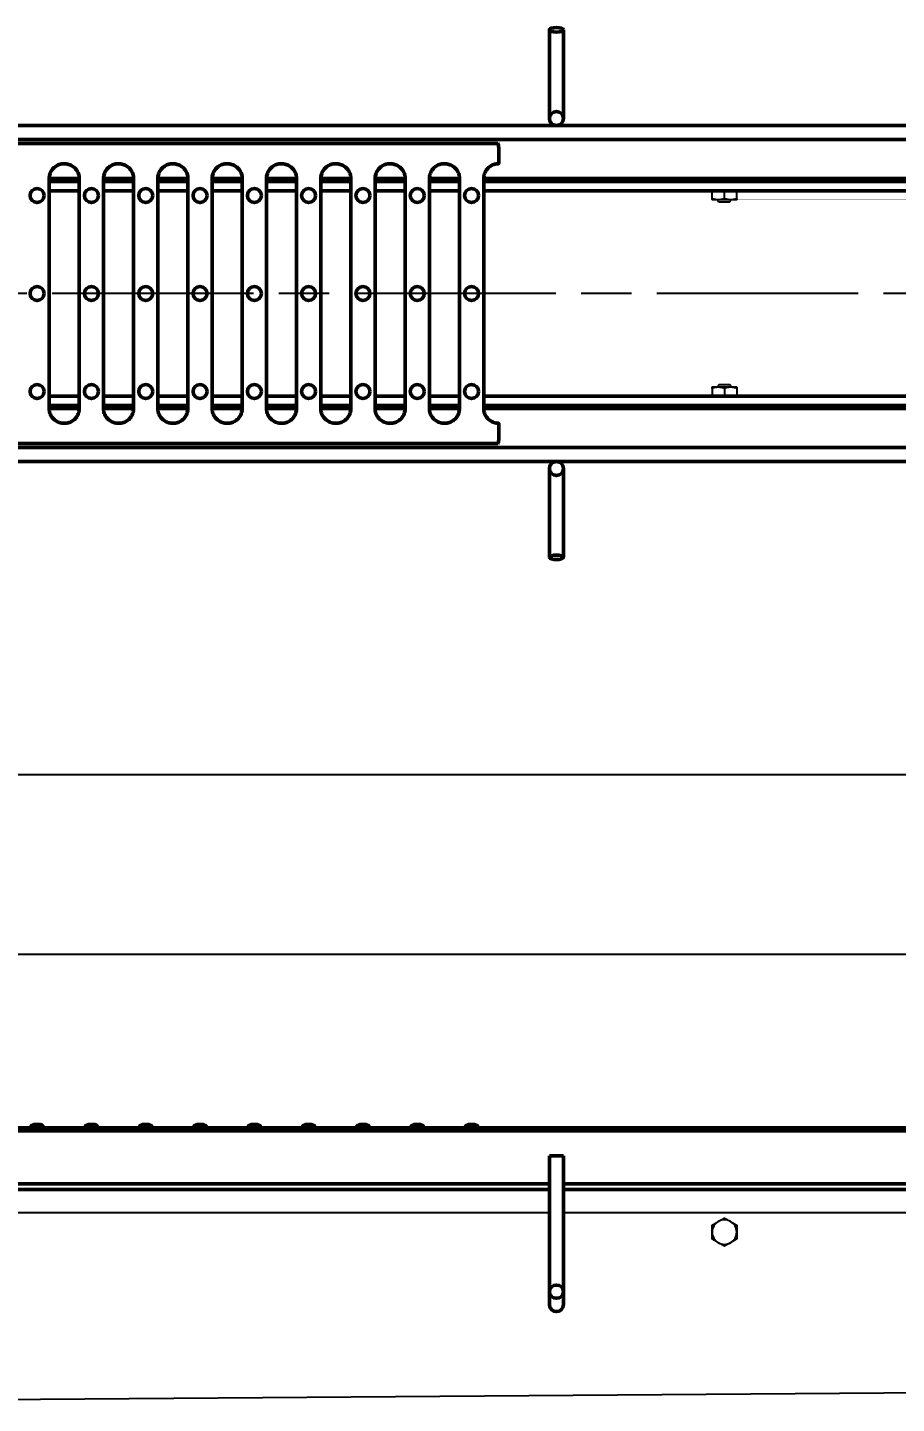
# Model space of a CAD drawing. Header units: inches. Extents: x 0 to 153, y -2 to 31.
# Drawn here: x 121.63 to 137.15, y 4.87 to 29.44 of the extents above; entities that cross this region are included whole.
import ezdxf

# ---------------------------------------------------------------- set-up
doc = ezdxf.new("R2010")
doc.units = ezdxf.units.IN
doc.header["$LTSCALE"] = 8
doc.header["$MEASUREMENT"] = 0
doc.linetypes.add('CHAIN', pattern=[0.7087, 0.4724, -0.0591, 0.1181, -0.0591])
for name, color, linetype, lineweight in [('Centerline (ANSI)', 7, 'Continuous', 25), ('Dimension (ANSI)', 7, 'Continuous', 25), ('grate', 30, 'Continuous', 50), ('hardware', 250, 'Continuous', 25), ('trench', 4, 'Continuous', 25), ('Visible (ANSI)', 7, 'Continuous', 50)]:
    doc.layers.add(name, color=color, linetype=linetype, lineweight=lineweight)
doc.styles.add('Dim Text (Zurn)', font='')
doc.styles.add('ZURN', font='romans.shx')
doc.styles.get('Dim Text (Zurn)').set_extended_font_data('Tahoma', italic=True)
doc.dimstyles.new('Frac 1_32 (Zurn)', dxfattribs={"dimscale": 8, "dimtxt": 0.125, "dimasz": 0.098425, "dimexe": 0.125, "dimexo": 0.0625, "dimgap": 0.031496, "dimtad": 0, "dimtih": 1, "dimtoh": 1, "dimdec": 5, "dimrnd": 1e-08, "dimzin": 0, "dimdsep": 46, "dimlunit": 5, "dimtxsty": 'Dim Text (Zurn)', "dimcen": 0.09, "dimdle": 0.393701, "dimclrd": 256, "dimclre": 256, "dimclrt": 256, "dimadec": 0, "dimazin": 3, "dimtfac": 0.96, "dimtdec": 5, "dimtofl": 0, "dimtmove": 0, "dimatfit": 3, "dimfxl": 0, "dimtolj": 1, "dimtzin": 12, "dimlwd": -1, "dimlwe": -1, "dimarcsym": 0})

# ---------------------------------------------------------------- blocks, each defined once
blk = doc.blocks.new('*D4')
at = {"layer": 'Defpoints', "color": 0}
for p in [(30.077, 12.889), (30.077, 9.739), (150.077, 9.739)]:
    blk.add_point(p, dxfattribs=at)
at = {"layer": 'Dimension (ANSI)'}
for p, q in [((30.077, 10.239), (30.077, 13.889)), ((150.077, 10.239), (150.077, 13.889)), ((30.865, 12.889), (85.587, 12.889)), ((149.29, 12.889), (94.567, 12.889))]:
    blk.add_line(p, q, dxfattribs=at)
for points in [[(30.865, 13.02), (30.865, 12.758), (30.077, 12.889)], [(149.29, 13.02), (149.29, 12.758), (150.077, 12.889)]]:
    blk.add_solid(points, dxfattribs=at)
at = {"layer": 'Dimension (ANSI)', "insert": (85.839, 13.651), "char_height": 1, "attachment_point": 1, "style": 'ZURN'}
blk.add_mtext('\\A1;120 [3048]', dxfattribs=at)
blk = doc.blocks.new('*D5')
at = {"layer": 'Defpoints', "color": 0}
for p in [(150.077, 16.095), (150.077, 9.739), (27.577, 8.275)]:
    blk.add_point(p, dxfattribs=at)
at = {"layer": 'Dimension (ANSI)'}
for p, q in [((27.577, 8.775), (27.577, 17.095)), ((150.077, 10.239), (150.077, 17.095)), ((28.365, 16.095), (83.949, 16.095)), ((149.29, 16.095), (93.706, 16.095))]:
    blk.add_line(p, q, dxfattribs=at)
for points in [[(28.365, 16.226), (28.365, 15.964), (27.577, 16.095)], [(149.29, 16.226), (149.29, 15.964), (150.077, 16.095)]]:
    blk.add_solid(points, dxfattribs=at)
at = {"layer": 'Dimension (ANSI)', "insert": (84.201, 17.382), "char_height": 1, "attachment_point": 1, "style": 'ZURN'}
blk.add_mtext('\\A1;122{\\H0.960000x;\\S1/2;} [3111]', dxfattribs=at)

msp = doc.modelspace()

# ---------------------------------------------------------------- linework, layer by layer
at = {"layer": 'Centerline (ANSI)', "color": 7, "linetype": 'CHAIN', "ltscale": 0.952448}
msp.add_line((152.668767, 24.694935), (26.577349, 24.694935), dxfattribs=at)
at = {"layer": 'grate', "color": 7}
for p, q in [((130.031841, 27.373388), (110.122537, 27.373388)), ((130.047189, 27.248388), (130.047189, 27.039581)), ((122.291045, 27.009606), (122.283332, 27.009606)), ((123.261045, 27.009606), (123.253332, 27.009606)), ((124.231045, 27.009606), (124.223332, 27.009606)), ((125.201045, 27.009606), (125.193332, 27.009606)), ((126.171045, 27.009606), (126.163332, 27.009606)), ((127.141045, 27.009606), (127.133332, 27.009606)), ((128.111045, 27.009606), (128.103332, 27.009606)), ((129.081045, 27.009606), (129.073332, 27.009606)), ((130.043505, 27.009606), (130.043248, 27.009606)), ((122.01887, 26.746042), (122.01887, 22.638828)), ((122.555507, 26.746042), (122.555507, 22.638828)), ((122.98887, 26.746042), (122.98887, 22.638828)), ((123.525507, 26.746042), (123.525507, 22.638828)), ((123.95887, 26.746042), (123.95887, 22.638828)), ((124.495507, 26.746042), (124.495507, 22.638828)), ((124.92887, 26.746042), (124.92887, 22.638828)), ((125.465507, 26.746042), (125.465507, 22.638828)), ((125.89887, 26.746042), (125.89887, 22.638828)), ((126.435507, 26.746042), (126.435507, 22.638828)), ((126.86887, 26.746042), (126.86887, 22.638828)), ((127.405507, 26.746042), (127.405507, 22.638828)), ((127.83887, 26.746042), (127.83887, 22.638828)), ((128.375507, 26.746042), (128.375507, 22.638828)), ((128.80887, 26.746042), (128.80887, 22.638828)), ((129.345507, 26.746042), (129.345507, 22.638828)), ((129.77887, 26.746042), (129.77887, 22.638828)), ((122.283332, 22.375264), (122.291045, 22.375264)), ((123.253332, 22.375264), (123.261045, 22.375264)), ((124.223332, 22.375264), (124.231045, 22.375264)), ((125.193332, 22.375264), (125.201045, 22.375264)), ((126.163332, 22.375264), (126.171045, 22.375264)), ((127.133332, 22.375264), (127.141045, 22.375264)), ((128.103332, 22.375264), (128.111045, 22.375264)), ((129.073332, 22.375264), (129.081045, 22.375264)), ((130.043248, 22.375264), (130.043505, 22.375264)), ((130.047189, 22.136481), (130.047189, 22.345289)), ((110.122537, 22.011481), (130.031841, 22.011481)), ((121.768854, 9.85421), (121.835551, 9.85421)), ((122.738854, 9.85421), (122.805551, 9.85421)), ((123.708854, 9.85421), (123.775551, 9.85421)), ((124.678854, 9.85421), (124.745551, 9.85421)), ((125.648854, 9.85421), (125.715551, 9.85421)), ((126.618854, 9.85421), (126.685551, 9.85421)), ((127.588854, 9.85421), (127.655551, 9.85421)), ((128.558854, 9.85421), (128.625551, 9.85421)), ((129.528854, 9.85421), (129.595551, 9.85421))]:
    msp.add_line(p, q, dxfattribs=at)
for centre in [(121.802203, 26.442435), (122.772203, 26.442435), (123.742203, 26.442435), (124.712203, 26.442435), (125.682203, 26.442435), (126.652203, 26.442435), (127.622203, 26.442435), (128.592203, 26.442435), (129.562203, 26.442435), (121.802203, 24.692435), (122.772203, 24.692435), (123.742203, 24.692435), (124.712203, 24.692435), (125.682203, 24.692435), (126.652203, 24.692435), (127.622203, 24.692435), (128.592203, 24.692435), (129.562203, 24.692435), (121.802203, 22.942435), (122.772203, 22.942435), (123.742203, 22.942435), (124.712203, 22.942435), (125.682203, 22.942435), (126.652203, 22.942435), (127.622203, 22.942435), (128.592203, 22.942435), (129.562203, 22.942435)]:
    msp.add_circle(centre, 0.125, dxfattribs=at)
for centre, start, end in [((121.768854, 9.75421), 90, 156.4218215), ((121.835551, 9.75421), 23.5781785, 90), ((122.738854, 9.75421), 90, 156.4218215), ((122.805551, 9.75421), 23.5781785, 90), ((123.708854, 9.75421), 90, 156.4218215), ((123.775551, 9.75421), 23.5781785, 90), ((124.678854, 9.75421), 90, 156.4218215), ((124.745551, 9.75421), 23.5781785, 90), ((125.648854, 9.75421), 90, 156.4218215), ((125.715551, 9.75421), 23.5781785, 90), ((126.618854, 9.75421), 90, 156.4218215), ((126.685551, 9.75421), 23.5781785, 90), ((127.588854, 9.75421), 90, 156.4218215), ((127.655551, 9.75421), 23.5781785, 90), ((128.558854, 9.75421), 90, 156.4218215), ((128.625551, 9.75421), 23.5781785, 90), ((129.528854, 9.75421), 90, 156.4218215), ((129.595551, 9.75421), 23.5781785, 90)]:
    msp.add_arc(centre, 0.1, start, end, dxfattribs=at)
for centre, major_axis, start_param, end_param in [((130.031841, 27.248388), (0, -0.125), 1.570796327, 3.141592654), ((130.031841, 22.136481), (0, 0.125), 3.141592654, 4.71238898)]:
    msp.add_ellipse(centre, major_axis=major_axis, ratio=0.122784561, start_param=start_param, end_param=end_param, dxfattribs=at)
for points, knots in [([(130.047189, 27.039581), (130.047189, 27.035702), (130.047096, 27.031862), (130.046737, 27.024675), (130.046473, 27.021401), (130.045805, 27.015836), (130.045406, 27.013608), (130.044697, 27.011115), (130.044415, 27.010434), (130.04392, 27.009748), (130.043713, 27.009605), (130.043505, 27.009606)], [0, 0, 0, 0, 0.029557022, 0.029557022, 0.0591936812, 0.0591936812, 0.0890732257, 0.0890732257, 0.1074131923, 0.1074131923, 0.1204091771, 0.1204091771, 0.1204091771, 0.1204091771]), ([(122.283332, 27.009606), (122.254413, 27.009606), (122.225114, 27.004791), (122.170949, 26.986411), (122.145321, 26.972814), (122.100451, 26.938736), (122.080603, 26.917882), (122.049005, 26.871661), (122.036822, 26.845745), (122.022346, 26.795332), (122.01887, 26.770569), (122.01887, 26.746042)], [0, 0, 0, 0, 0.220368103, 0.220368103, 0.435848367, 0.435848367, 0.649711024, 0.649711024, 0.862484575, 0.862484575, 1.049382875, 1.049382875, 1.049382875, 1.049382875]), ([(122.555507, 26.746042), (122.555507, 26.774668), (122.55074, 26.803667), (122.532554, 26.857304), (122.5191, 26.88269), (122.485347, 26.927274), (122.464655, 26.947047), (122.418662, 26.978725), (122.392789, 26.991016), (122.341763, 27.005963), (122.316278, 27.009606), (122.291045, 27.009606)], [0, 0, 0, 0, 0.218130476, 0.218130476, 0.431567125, 0.431567125, 0.644235928, 0.644235928, 0.857120656, 0.857120656, 1.049395172, 1.049395172, 1.049395172, 1.049395172]), ([(123.253332, 27.009606), (123.224413, 27.009606), (123.195114, 27.004791), (123.140949, 26.986411), (123.115321, 26.972814), (123.070451, 26.938736), (123.050603, 26.917882), (123.019005, 26.871661), (123.006822, 26.845745), (122.992346, 26.795332), (122.98887, 26.770569), (122.98887, 26.746042)], [0, 0, 0, 0, 0.220368103, 0.220368103, 0.435848367, 0.435848367, 0.649711024, 0.649711024, 0.862484575, 0.862484575, 1.049382875, 1.049382875, 1.049382875, 1.049382875]), ([(123.525507, 26.746042), (123.525507, 26.774668), (123.52074, 26.803667), (123.502554, 26.857304), (123.4891, 26.88269), (123.455347, 26.927274), (123.434655, 26.947047), (123.388662, 26.978725), (123.362789, 26.991016), (123.311763, 27.005963), (123.286278, 27.009606), (123.261045, 27.009606)], [0, 0, 0, 0, 0.218130476, 0.218130476, 0.431567125, 0.431567125, 0.644235928, 0.644235928, 0.857120656, 0.857120656, 1.049395172, 1.049395172, 1.049395172, 1.049395172]), ([(124.223332, 27.009606), (124.194413, 27.009606), (124.165114, 27.004791), (124.110949, 26.986411), (124.085321, 26.972814), (124.040451, 26.938736), (124.020603, 26.917882), (123.989005, 26.871661), (123.976822, 26.845745), (123.962346, 26.795332), (123.95887, 26.770569), (123.95887, 26.746042)], [0, 0, 0, 0, 0.220368103, 0.220368103, 0.435848367, 0.435848367, 0.649711024, 0.649711024, 0.862484575, 0.862484575, 1.049382875, 1.049382875, 1.049382875, 1.049382875]), ([(124.495507, 26.746042), (124.495507, 26.774668), (124.49074, 26.803667), (124.472554, 26.857304), (124.4591, 26.88269), (124.425347, 26.927274), (124.404655, 26.947047), (124.358662, 26.978725), (124.332789, 26.991016), (124.281763, 27.005963), (124.256278, 27.009606), (124.231045, 27.009606)], [0, 0, 0, 0, 0.218130476, 0.218130476, 0.431567125, 0.431567125, 0.644235928, 0.644235928, 0.857120656, 0.857120656, 1.049395172, 1.049395172, 1.049395172, 1.049395172]), ([(125.193332, 27.009606), (125.164413, 27.009606), (125.135114, 27.004791), (125.080949, 26.986411), (125.055321, 26.972814), (125.010451, 26.938736), (124.990603, 26.917882), (124.959005, 26.871661), (124.946822, 26.845745), (124.932346, 26.795332), (124.92887, 26.770569), (124.92887, 26.746042)], [0, 0, 0, 0, 0.220368103, 0.220368103, 0.435848367, 0.435848367, 0.649711024, 0.649711024, 0.862484575, 0.862484575, 1.049382875, 1.049382875, 1.049382875, 1.049382875]), ([(125.465507, 26.746042), (125.465507, 26.774668), (125.46074, 26.803667), (125.442554, 26.857304), (125.4291, 26.88269), (125.395347, 26.927274), (125.374655, 26.947047), (125.328662, 26.978725), (125.302789, 26.991016), (125.251763, 27.005963), (125.226278, 27.009606), (125.201045, 27.009606)], [0, 0, 0, 0, 0.218130476, 0.218130476, 0.431567125, 0.431567125, 0.644235928, 0.644235928, 0.857120656, 0.857120656, 1.049395172, 1.049395172, 1.049395172, 1.049395172]), ([(126.163332, 27.009606), (126.134413, 27.009606), (126.105114, 27.004791), (126.050949, 26.986411), (126.025321, 26.972814), (125.980451, 26.938736), (125.960603, 26.917882), (125.929005, 26.871661), (125.916822, 26.845745), (125.902346, 26.795332), (125.89887, 26.770569), (125.89887, 26.746042)], [0, 0, 0, 0, 0.220368103, 0.220368103, 0.435848367, 0.435848367, 0.649711024, 0.649711024, 0.862484575, 0.862484575, 1.049382875, 1.049382875, 1.049382875, 1.049382875]), ([(126.435507, 26.746042), (126.435507, 26.774668), (126.43074, 26.803667), (126.412554, 26.857304), (126.3991, 26.88269), (126.365347, 26.927274), (126.344655, 26.947047), (126.298662, 26.978725), (126.272789, 26.991016), (126.221763, 27.005963), (126.196278, 27.009606), (126.171045, 27.009606)], [0, 0, 0, 0, 0.218130476, 0.218130476, 0.431567125, 0.431567125, 0.644235928, 0.644235928, 0.857120656, 0.857120656, 1.049395172, 1.049395172, 1.049395172, 1.049395172]), ([(127.133332, 27.009606), (127.104413, 27.009606), (127.075114, 27.004791), (127.020949, 26.986411), (126.995321, 26.972814), (126.950451, 26.938736), (126.930603, 26.917882), (126.899005, 26.871661), (126.886822, 26.845745), (126.872346, 26.795332), (126.86887, 26.770569), (126.86887, 26.746042)], [0, 0, 0, 0, 0.220368103, 0.220368103, 0.435848367, 0.435848367, 0.649711024, 0.649711024, 0.862484575, 0.862484575, 1.049382875, 1.049382875, 1.049382875, 1.049382875]), ([(127.405507, 26.746042), (127.405507, 26.774668), (127.40074, 26.803667), (127.382554, 26.857304), (127.3691, 26.88269), (127.335347, 26.927274), (127.314655, 26.947047), (127.268662, 26.978725), (127.242789, 26.991016), (127.191763, 27.005963), (127.166278, 27.009606), (127.141045, 27.009606)], [0, 0, 0, 0, 0.218130476, 0.218130476, 0.431567125, 0.431567125, 0.644235928, 0.644235928, 0.857120656, 0.857120656, 1.049395172, 1.049395172, 1.049395172, 1.049395172]), ([(128.103332, 27.009606), (128.074413, 27.009606), (128.045114, 27.004791), (127.990949, 26.986411), (127.965321, 26.972814), (127.920451, 26.938736), (127.900603, 26.917882), (127.869005, 26.871661), (127.856822, 26.845745), (127.842346, 26.795332), (127.83887, 26.770569), (127.83887, 26.746042)], [0, 0, 0, 0, 0.220368103, 0.220368103, 0.435848367, 0.435848367, 0.649711024, 0.649711024, 0.862484575, 0.862484575, 1.049382875, 1.049382875, 1.049382875, 1.049382875]), ([(128.375507, 26.746042), (128.375507, 26.774668), (128.37074, 26.803667), (128.352554, 26.857304), (128.3391, 26.88269), (128.305347, 26.927274), (128.284655, 26.947047), (128.238662, 26.978725), (128.212789, 26.991016), (128.161763, 27.005963), (128.136278, 27.009606), (128.111045, 27.009606)], [0, 0, 0, 0, 0.218130476, 0.218130476, 0.431567125, 0.431567125, 0.644235928, 0.644235928, 0.857120656, 0.857120656, 1.049395172, 1.049395172, 1.049395172, 1.049395172]), ([(129.073332, 27.009606), (129.044413, 27.009606), (129.015114, 27.004791), (128.960949, 26.986411), (128.935321, 26.972814), (128.890451, 26.938736), (128.870603, 26.917882), (128.839005, 26.871661), (128.826822, 26.845745), (128.812346, 26.795332), (128.80887, 26.770569), (128.80887, 26.746042)], [0, 0, 0, 0, 0.220368103, 0.220368103, 0.435848367, 0.435848367, 0.649711024, 0.649711024, 0.862484575, 0.862484575, 1.049382875, 1.049382875, 1.049382875, 1.049382875]), ([(129.345507, 26.746042), (129.345507, 26.774668), (129.34074, 26.803667), (129.322554, 26.857304), (129.3091, 26.88269), (129.275347, 26.927274), (129.254655, 26.947047), (129.208662, 26.978725), (129.182789, 26.991016), (129.131763, 27.005963), (129.106278, 27.009606), (129.081045, 27.009606)], [0, 0, 0, 0, 0.218130476, 0.218130476, 0.431567125, 0.431567125, 0.644235928, 0.644235928, 0.857120656, 0.857120656, 1.049395172, 1.049395172, 1.049395172, 1.049395172]), ([(130.043248, 27.009606), (130.014329, 27.009597), (129.985032, 27.004772), (129.930873, 26.986376), (129.90525, 26.972771), (129.860391, 26.938679), (129.840549, 26.917818), (129.808966, 26.871588), (129.796791, 26.845669), (129.782338, 26.795277), (129.77887, 26.770542), (129.77887, 26.746042)], [0, 0, 0, 0, 0.22036641, 0.22036641, 0.435844909, 0.435844909, 0.649706098, 0.649706098, 0.862479065, 0.862479065, 1.049170831, 1.049170831, 1.049170831, 1.049170831]), ([(122.01887, 22.638828), (122.01887, 22.610202), (122.023638, 22.581202), (122.041824, 22.527565), (122.055277, 22.502179), (122.08903, 22.457595), (122.109723, 22.437822), (122.155716, 22.406144), (122.181588, 22.393854), (122.232614, 22.378906), (122.2581, 22.375264), (122.283332, 22.375264)], [0, 0, 0, 0, 0.218130476, 0.218130476, 0.431567125, 0.431567125, 0.644235928, 0.644235928, 0.857120656, 0.857120656, 1.049395172, 1.049395172, 1.049395172, 1.049395172]), ([(122.291045, 22.375264), (122.319965, 22.375264), (122.349263, 22.380079), (122.403428, 22.398458), (122.429056, 22.412055), (122.473926, 22.446133), (122.493775, 22.466988), (122.525372, 22.513208), (122.537556, 22.539124), (122.552032, 22.589537), (122.555507, 22.6143), (122.555507, 22.638828)], [0, 0, 0, 0, 0.220368103, 0.220368103, 0.435848367, 0.435848367, 0.649711024, 0.649711024, 0.862484575, 0.862484575, 1.049382875, 1.049382875, 1.049382875, 1.049382875]), ([(122.98887, 22.638828), (122.98887, 22.610202), (122.993638, 22.581202), (123.011824, 22.527565), (123.025277, 22.502179), (123.05903, 22.457595), (123.079723, 22.437822), (123.125716, 22.406144), (123.151588, 22.393854), (123.202614, 22.378906), (123.2281, 22.375264), (123.253332, 22.375264)], [0, 0, 0, 0, 0.218130476, 0.218130476, 0.431567125, 0.431567125, 0.644235928, 0.644235928, 0.857120656, 0.857120656, 1.049395172, 1.049395172, 1.049395172, 1.049395172]), ([(123.261045, 22.375264), (123.289965, 22.375264), (123.319263, 22.380079), (123.373428, 22.398458), (123.399056, 22.412055), (123.443926, 22.446133), (123.463775, 22.466988), (123.495372, 22.513208), (123.507556, 22.539124), (123.522032, 22.589537), (123.525507, 22.6143), (123.525507, 22.638828)], [0, 0, 0, 0, 0.220368103, 0.220368103, 0.435848367, 0.435848367, 0.649711024, 0.649711024, 0.862484575, 0.862484575, 1.049382875, 1.049382875, 1.049382875, 1.049382875]), ([(123.95887, 22.638828), (123.95887, 22.610202), (123.963638, 22.581202), (123.981824, 22.527565), (123.995277, 22.502179), (124.02903, 22.457595), (124.049723, 22.437822), (124.095716, 22.406144), (124.121588, 22.393854), (124.172614, 22.378906), (124.1981, 22.375264), (124.223332, 22.375264)], [0, 0, 0, 0, 0.218130476, 0.218130476, 0.431567125, 0.431567125, 0.644235928, 0.644235928, 0.857120656, 0.857120656, 1.049395172, 1.049395172, 1.049395172, 1.049395172]), ([(124.231045, 22.375264), (124.259965, 22.375264), (124.289263, 22.380079), (124.343428, 22.398458), (124.369056, 22.412055), (124.413926, 22.446133), (124.433775, 22.466988), (124.465372, 22.513208), (124.477556, 22.539124), (124.492032, 22.589537), (124.495507, 22.6143), (124.495507, 22.638828)], [0, 0, 0, 0, 0.220368103, 0.220368103, 0.435848367, 0.435848367, 0.649711024, 0.649711024, 0.862484575, 0.862484575, 1.049382875, 1.049382875, 1.049382875, 1.049382875]), ([(124.92887, 22.638828), (124.92887, 22.610202), (124.933638, 22.581202), (124.951824, 22.527565), (124.965277, 22.502179), (124.99903, 22.457595), (125.019723, 22.437822), (125.065716, 22.406144), (125.091588, 22.393854), (125.142614, 22.378906), (125.1681, 22.375264), (125.193332, 22.375264)], [0, 0, 0, 0, 0.218130476, 0.218130476, 0.431567125, 0.431567125, 0.644235928, 0.644235928, 0.857120656, 0.857120656, 1.049395172, 1.049395172, 1.049395172, 1.049395172]), ([(125.201045, 22.375264), (125.229965, 22.375264), (125.259263, 22.380079), (125.313428, 22.398458), (125.339056, 22.412055), (125.383926, 22.446133), (125.403775, 22.466988), (125.435372, 22.513208), (125.447556, 22.539124), (125.462032, 22.589537), (125.465507, 22.6143), (125.465507, 22.638828)], [0, 0, 0, 0, 0.220368103, 0.220368103, 0.435848367, 0.435848367, 0.649711024, 0.649711024, 0.862484575, 0.862484575, 1.049382875, 1.049382875, 1.049382875, 1.049382875]), ([(125.89887, 22.638828), (125.89887, 22.610202), (125.903638, 22.581202), (125.921824, 22.527565), (125.935277, 22.502179), (125.96903, 22.457595), (125.989723, 22.437822), (126.035716, 22.406144), (126.061588, 22.393854), (126.112614, 22.378906), (126.1381, 22.375264), (126.163332, 22.375264)], [0, 0, 0, 0, 0.218130476, 0.218130476, 0.431567125, 0.431567125, 0.644235928, 0.644235928, 0.857120656, 0.857120656, 1.049395172, 1.049395172, 1.049395172, 1.049395172]), ([(126.171045, 22.375264), (126.199965, 22.375264), (126.229263, 22.380079), (126.283428, 22.398458), (126.309056, 22.412055), (126.353926, 22.446133), (126.373775, 22.466988), (126.405372, 22.513208), (126.417556, 22.539124), (126.432032, 22.589537), (126.435507, 22.6143), (126.435507, 22.638828)], [0, 0, 0, 0, 0.220368103, 0.220368103, 0.435848367, 0.435848367, 0.649711024, 0.649711024, 0.862484575, 0.862484575, 1.049382875, 1.049382875, 1.049382875, 1.049382875]), ([(126.86887, 22.638828), (126.86887, 22.610202), (126.873638, 22.581202), (126.891824, 22.527565), (126.905277, 22.502179), (126.93903, 22.457595), (126.959723, 22.437822), (127.005716, 22.406144), (127.031588, 22.393854), (127.082614, 22.378906), (127.1081, 22.375264), (127.133332, 22.375264)], [0, 0, 0, 0, 0.218130476, 0.218130476, 0.431567125, 0.431567125, 0.644235928, 0.644235928, 0.857120656, 0.857120656, 1.049395172, 1.049395172, 1.049395172, 1.049395172]), ([(127.141045, 22.375264), (127.169965, 22.375264), (127.199263, 22.380079), (127.253428, 22.398458), (127.279056, 22.412055), (127.323926, 22.446133), (127.343775, 22.466988), (127.375372, 22.513208), (127.387556, 22.539124), (127.402032, 22.589537), (127.405507, 22.6143), (127.405507, 22.638828)], [0, 0, 0, 0, 0.220368103, 0.220368103, 0.435848367, 0.435848367, 0.649711024, 0.649711024, 0.862484575, 0.862484575, 1.049382875, 1.049382875, 1.049382875, 1.049382875]), ([(127.83887, 22.638828), (127.83887, 22.610202), (127.843638, 22.581202), (127.861824, 22.527565), (127.875277, 22.502179), (127.90903, 22.457595), (127.929723, 22.437822), (127.975716, 22.406144), (128.001588, 22.393854), (128.052614, 22.378906), (128.0781, 22.375264), (128.103332, 22.375264)], [0, 0, 0, 0, 0.218130476, 0.218130476, 0.431567125, 0.431567125, 0.644235928, 0.644235928, 0.857120656, 0.857120656, 1.049395172, 1.049395172, 1.049395172, 1.049395172]), ([(128.111045, 22.375264), (128.139965, 22.375264), (128.169263, 22.380079), (128.223428, 22.398458), (128.249056, 22.412055), (128.293926, 22.446133), (128.313775, 22.466988), (128.345372, 22.513208), (128.357556, 22.539124), (128.372032, 22.589537), (128.375507, 22.6143), (128.375507, 22.638828)], [0, 0, 0, 0, 0.220368103, 0.220368103, 0.435848367, 0.435848367, 0.649711024, 0.649711024, 0.862484575, 0.862484575, 1.049382875, 1.049382875, 1.049382875, 1.049382875]), ([(128.80887, 22.638828), (128.80887, 22.610202), (128.813638, 22.581202), (128.831824, 22.527565), (128.845277, 22.502179), (128.87903, 22.457595), (128.899723, 22.437822), (128.945716, 22.406144), (128.971588, 22.393854), (129.022614, 22.378906), (129.0481, 22.375264), (129.073332, 22.375264)], [0, 0, 0, 0, 0.218130476, 0.218130476, 0.431567125, 0.431567125, 0.644235928, 0.644235928, 0.857120656, 0.857120656, 1.049395172, 1.049395172, 1.049395172, 1.049395172]), ([(129.081045, 22.375264), (129.109965, 22.375264), (129.139263, 22.380079), (129.193428, 22.398458), (129.219056, 22.412055), (129.263926, 22.446133), (129.283775, 22.466988), (129.315372, 22.513208), (129.327556, 22.539124), (129.342032, 22.589537), (129.345507, 22.6143), (129.345507, 22.638828)], [0, 0, 0, 0, 0.220368103, 0.220368103, 0.435848367, 0.435848367, 0.649711024, 0.649711024, 0.862484575, 0.862484575, 1.049382875, 1.049382875, 1.049382875, 1.049382875]), ([(129.77887, 22.638828), (129.77887, 22.610202), (129.783638, 22.581202), (129.801824, 22.527565), (129.815277, 22.502179), (129.84903, 22.457595), (129.869723, 22.437822), (129.915716, 22.406144), (129.941588, 22.393854), (129.992588, 22.378914), (130.018043, 22.375271), (130.043248, 22.375264)], [0, 0, 0, 0, 0.218130476, 0.218130476, 0.431567125, 0.431567125, 0.644235928, 0.644235928, 0.857120656, 0.857120656, 1.04918321, 1.04918321, 1.04918321, 1.04918321]), ([(130.047189, 22.345289), (130.047189, 22.349167), (130.047096, 22.353007), (130.046737, 22.360194), (130.046473, 22.363468), (130.045805, 22.369033), (130.045406, 22.371262), (130.044697, 22.373754), (130.044415, 22.374435), (130.04392, 22.375121), (130.043713, 22.375264), (130.043505, 22.375264)], [0, 0, 0, 0, 0.029557022, 0.029557022, 0.0591936812, 0.0591936812, 0.0890732257, 0.0890732257, 0.1074131923, 0.1074131923, 0.1204091771, 0.1204091771, 0.1204091771, 0.1204091771])]:
    msp.add_open_spline(points, degree=3, knots=knots, dxfattribs=at)
at = {"layer": 'hardware', "color": 7}
for p, q in [((133.858189, 26.390995), (133.858189, 26.512874)), ((133.858189, 26.371435), (133.967689, 26.371435)), ((133.979334, 26.324935), (133.954165, 26.371435)), ((133.967689, 26.371435), (134.186689, 26.371435)), ((134.175204, 26.324935), (133.979334, 26.324935)), ((134.077189, 26.390995), (134.077189, 26.512874)), ((134.175204, 26.324935), (134.200372, 26.371435)), ((134.186689, 26.371435), (134.296189, 26.371435)), ((134.296189, 26.390995), (134.296189, 26.512874)), ((133.967689, 23.018435), (133.858189, 23.018435)), ((133.858189, 22.998874), (133.858189, 22.876995)), ((133.979334, 23.064935), (133.954165, 23.018435)), ((134.186689, 23.018435), (133.967689, 23.018435)), ((133.979334, 23.064935), (134.175204, 23.064935)), ((134.077189, 22.998874), (134.077189, 22.876995)), ((134.175204, 23.064935), (134.200372, 23.018435)), ((134.296189, 23.018435), (134.186689, 23.018435)), ((134.296189, 22.998874), (134.296189, 22.876995))]:
    msp.add_line(p, q, dxfattribs=at)
for start, end in [(120, 180), (60, 120), (0, 60), (180, 240), (300, 0), (240, 300)]:
    msp.add_arc((134.077269, 7.930237), 0.21875, start, end, dxfattribs=at)
for points, weights in [([(133.913826, 26.527435), (133.887468, 26.522634), (133.858189, 26.512874)], [1.01896927496, 1.01858415614, 1]), ([(133.858189, 26.512874), (133.858189, 26.522634), (133.858189, 26.527435)], [1, 1.01858415614, 1.01896927496]), ([(133.858189, 26.390995), (133.91687, 26.371435), (133.967689, 26.371435)], [1, 1.0379548493, 1]), ([(133.858189, 26.371435), (133.858189, 26.371435), (133.858189, 26.390995)], [1, 1.0379548493, 1]), ([(133.967689, 26.371435), (134.018508, 26.371435), (134.077189, 26.390995)], [1, 1.0379548493, 1]), ([(134.077189, 26.512874), (134.04791, 26.522634), (134.021551, 26.527435)], [1, 1.01858415614, 1.01896927496]), ([(134.132826, 26.527435), (134.106468, 26.522634), (134.077189, 26.512874)], [1.01896927496, 1.01858415614, 1]), ([(134.077189, 26.390995), (134.13587, 26.371435), (134.186689, 26.371435)], [1, 1.0379548493, 1]), ([(134.186689, 26.371435), (134.237508, 26.371435), (134.296189, 26.390995)], [1, 1.0379548493, 1]), ([(134.296189, 26.512874), (134.26691, 26.522634), (134.240551, 26.527435)], [1, 1.01858415614, 1.01896927496]), ([(134.296189, 26.527435), (134.296189, 26.522634), (134.296189, 26.512874)], [1.01896927496, 1.01858415614, 1]), ([(134.296189, 26.390995), (134.296189, 26.371435), (134.296189, 26.371435)], [1, 1.0379548493, 1]), ([(133.858189, 22.998874), (133.858189, 23.018435), (133.858189, 23.018435)], [1, 1.0379548493, 1]), ([(133.967689, 23.018435), (133.91687, 23.018435), (133.858189, 22.998874)], [1, 1.0379548493, 1]), ([(133.858189, 22.876995), (133.91687, 22.857435), (133.967689, 22.857435)], [1, 1.0379548493, 1]), ([(133.858189, 22.857435), (133.858189, 22.857435), (133.858189, 22.876995)], [1, 1.0379548493, 1]), ([(134.077189, 22.998874), (134.018508, 23.018435), (133.967689, 23.018435)], [1, 1.0379548493, 1]), ([(133.967689, 22.857435), (134.018508, 22.857435), (134.077189, 22.876995)], [1, 1.0379548493, 1]), ([(134.186689, 23.018435), (134.13587, 23.018435), (134.077189, 22.998874)], [1, 1.0379548493, 1]), ([(134.077189, 22.876995), (134.13587, 22.857435), (134.186689, 22.857435)], [1, 1.0379548493, 1]), ([(134.296189, 22.998874), (134.237508, 23.018435), (134.186689, 23.018435)], [1, 1.0379548493, 1]), ([(134.186689, 22.857435), (134.237508, 22.857435), (134.296189, 22.876995)], [1, 1.0379548493, 1]), ([(134.296189, 23.018435), (134.296189, 23.018435), (134.296189, 22.998874)], [1, 1.0379548493, 1]), ([(134.296189, 22.876995), (134.296189, 22.857435), (134.296189, 22.857435)], [1, 1.0379548493, 1]), ([(133.858519, 8.056532), (133.917133, 8.090373), (133.967894, 8.11968)], [1, 1.0379548493, 1]), ([(133.967894, 8.11968), (134.018655, 8.148987), (134.077269, 8.182828)], [1, 1.0379548493, 1]), ([(134.077269, 8.182828), (134.135883, 8.148987), (134.186644, 8.11968)], [1, 1.0379548493, 1]), ([(134.186644, 8.11968), (134.237405, 8.090373), (134.296019, 8.056532)], [1, 1.0379548493, 1]), ([(133.858519, 7.930237), (133.858519, 7.988851), (133.858519, 8.056532)], [1, 1.0379548493, 1]), ([(133.858519, 7.803942), (133.858519, 7.871623), (133.858519, 7.930237)], [1, 1.0379548493, 1]), ([(134.296019, 8.056532), (134.296019, 7.988851), (134.296019, 7.930237)], [1, 1.0379548493, 1]), ([(134.296019, 7.930237), (134.296019, 7.871623), (134.296019, 7.803942)], [1, 1.0379548493, 1]), ([(133.967894, 7.740794), (133.917133, 7.770101), (133.858519, 7.803942)], [1, 1.0379548493, 1]), ([(134.077269, 7.677646), (134.018655, 7.711487), (133.967894, 7.740794)], [1, 1.0379548493, 1]), ([(134.186644, 7.740794), (134.135883, 7.711487), (134.077269, 7.677646)], [1, 1.0379548493, 1]), ([(134.296019, 7.803942), (134.237405, 7.770101), (134.186644, 7.740794)], [1, 1.0379548493, 1])]:
    msp.add_rational_spline(points, weights, degree=2, dxfattribs=at)
at = {"layer": 'trench', "color": 7}
for p, q in [((130.952189, 8.275237), (112.077189, 8.275237)), ((145.577189, 8.275237), (131.202189, 8.275237)), ((145.577189, 5.120881), (112.077189, 4.869631))]:
    msp.add_line(p, q, dxfattribs=at)
at = {"layer": 'Visible (ANSI)', "color": 7}
for p, q in [((130.952189, 28.751769), (130.952189, 29.402783)), ((131.202189, 28.751769), (131.202189, 29.402783)), ((130.952189, 28.751769), (130.952189, 28.51395)), ((131.202189, 28.51395), (131.202189, 28.751769)), ((130.952189, 27.827385), (130.952189, 28.51395)), ((131.202189, 27.827385), (131.202189, 28.51395)), ((130.952189, 27.827385), (130.952189, 27.817435)), ((131.202189, 27.817435), (131.202189, 27.827385)), ((30.077189, 27.692435), (150.077189, 27.692435)), ((150.077189, 27.442435), (30.077189, 27.442435)), ((122.01887, 26.692435), (122.555507, 26.692435)), ((122.018874, 26.747435), (122.555503, 26.747435)), ((122.98887, 26.692435), (123.525507, 26.692435)), ((122.988874, 26.747435), (123.525503, 26.747435)), ((123.95887, 26.692435), (124.495507, 26.692435)), ((123.958874, 26.747435), (124.495503, 26.747435)), ((124.92887, 26.692435), (125.465507, 26.692435)), ((124.928874, 26.747435), (125.465503, 26.747435)), ((125.89887, 26.692435), (126.435507, 26.692435)), ((125.898874, 26.747435), (126.435503, 26.747435)), ((126.86887, 26.692435), (127.405507, 26.692435)), ((126.868874, 26.747435), (127.405503, 26.747435)), ((127.83887, 26.692435), (128.375507, 26.692435)), ((127.838874, 26.747435), (128.375503, 26.747435)), ((128.80887, 26.692435), (129.345507, 26.692435)), ((128.808874, 26.747435), (129.345503, 26.747435)), ((129.77887, 26.692435), (150.077189, 26.692435)), ((129.778874, 26.747435), (150.077189, 26.747435)), ((122.555507, 26.527435), (122.01887, 26.527435)), ((123.525507, 26.527435), (122.98887, 26.527435)), ((124.495507, 26.527435), (123.95887, 26.527435)), ((125.465507, 26.527435), (124.92887, 26.527435)), ((126.435507, 26.527435), (125.89887, 26.527435)), ((127.405507, 26.527435), (126.86887, 26.527435)), ((128.375507, 26.527435), (127.83887, 26.527435)), ((129.345507, 26.527435), (128.80887, 26.527435)), ((139.702189, 26.527435), (129.77887, 26.527435)), ((122.01887, 22.857435), (122.555507, 22.857435)), ((122.98887, 22.857435), (123.525507, 22.857435)), ((123.95887, 22.857435), (124.495507, 22.857435)), ((124.92887, 22.857435), (125.465507, 22.857435)), ((125.89887, 22.857435), (126.435507, 22.857435)), ((126.86887, 22.857435), (127.405507, 22.857435)), ((127.83887, 22.857435), (128.375507, 22.857435)), ((128.80887, 22.857435), (129.345507, 22.857435)), ((129.77887, 22.857435), (139.702189, 22.857435)), ((122.555507, 22.692435), (122.01887, 22.692435)), ((122.555503, 22.637435), (122.018874, 22.637435)), ((123.525507, 22.692435), (122.98887, 22.692435)), ((123.525503, 22.637435), (122.988874, 22.637435)), ((124.495507, 22.692435), (123.95887, 22.692435)), ((124.495503, 22.637435), (123.958874, 22.637435)), ((125.465507, 22.692435), (124.92887, 22.692435)), ((125.465503, 22.637435), (124.928874, 22.637435)), ((126.435507, 22.692435), (125.89887, 22.692435)), ((126.435503, 22.637435), (125.898874, 22.637435)), ((127.405507, 22.692435), (126.86887, 22.692435)), ((127.405503, 22.637435), (126.868874, 22.637435)), ((128.375507, 22.692435), (127.83887, 22.692435)), ((128.375503, 22.637435), (127.838874, 22.637435)), ((129.345507, 22.692435), (128.80887, 22.692435)), ((129.345503, 22.637435), (128.808874, 22.637435)), ((150.077189, 22.692435), (129.77887, 22.692435)), ((150.077189, 22.637435), (129.778874, 22.637435)), ((30.077189, 21.942435), (150.077189, 21.942435)), ((150.077189, 21.692435), (30.077189, 21.692435)), ((130.952189, 21.567435), (130.952189, 21.557484)), ((130.952189, 21.557484), (130.952189, 20.870919)), ((131.202189, 21.557484), (131.202189, 21.567435)), ((131.202189, 21.557484), (131.202189, 20.870919)), ((130.952189, 20.870919), (130.952189, 20.6331)), ((131.202189, 20.6331), (131.202189, 20.870919)), ((130.952189, 20.6331), (130.952189, 19.982086)), ((131.202189, 20.6331), (131.202189, 19.982086)), ((150.077189, 9.79421), (30.077189, 9.79421)), ((150.077189, 9.73921), (30.077189, 9.73921)), ((130.952189, 9.29421), (131.202189, 9.29421)), ((130.952189, 9.29421), (130.952189, 8.845804)), ((131.202189, 9.29421), (131.202189, 8.845804)), ((112.077189, 8.79421), (130.952189, 8.79421)), ((112.077189, 8.68921), (130.952189, 8.68921)), ((130.952189, 8.845804), (130.952189, 8.785534)), ((130.952189, 8.785534), (130.952189, 6.86669)), ((131.202189, 8.785534), (131.202189, 8.845804)), ((131.202189, 8.79421), (145.577189, 8.79421)), ((131.202189, 8.785534), (131.202189, 6.86669)), ((131.202189, 8.68921), (145.577189, 8.68921)), ((130.952189, 6.645701), (130.952189, 6.86669)), ((130.952189, 6.645701), (130.952189, 6.63575)), ((131.202189, 6.645701), (131.202189, 6.86669)), ((131.202189, 6.63575), (131.202189, 6.645701))]:
    msp.add_line(p, q, dxfattribs=at)
for centre in [(131.077189, 27.817435), (131.077189, 21.567435)]:
    msp.add_circle(centre, 0.125, dxfattribs=at)
msp.add_arc((131.077189, 6.63575), 0.125, 180, 0, dxfattribs=at)
for centre, major_axis, ratio in [((131.077189, 29.402783), (0.125, 0), 0.321439465), ((131.077189, 19.982086), (-0.125, 0), 0.321439465), ((131.077189, 6.86669), (-0.125, 0), 0.946930129)]:
    msp.add_ellipse(centre, major_axis=major_axis, ratio=ratio, dxfattribs=at)

# ---------------------------------------------------------------- dimensions: what is measured, and where the dimension line sits
at = {"layer": 'Dimension (ANSI)'}
for base, p1, p2, picture, middle in [((150.077189, 16.095153), (27.577349, 8.275237), (150.077189, 9.73921), '*D5', (88.827269, 16.095153)), ((30.077189, 12.888816), (150.077189, 9.73921), (30.077189, 9.73921), '*D4', (90.077189, 12.888816))]:
    dim = msp.add_linear_dim(base=base, p1=p1, p2=p2, angle=180, dimstyle='Frac 1_32 (Zurn)', override={"dimtxsty": 'ZURN', "dimatfit": 1}, dxfattribs=at)
    dim.commit()
    dim.dimension.update_dxf_attribs({"geometry": picture, "text_midpoint": middle, "dimtype": 160})

doc.saveas('drawing.dxf')
